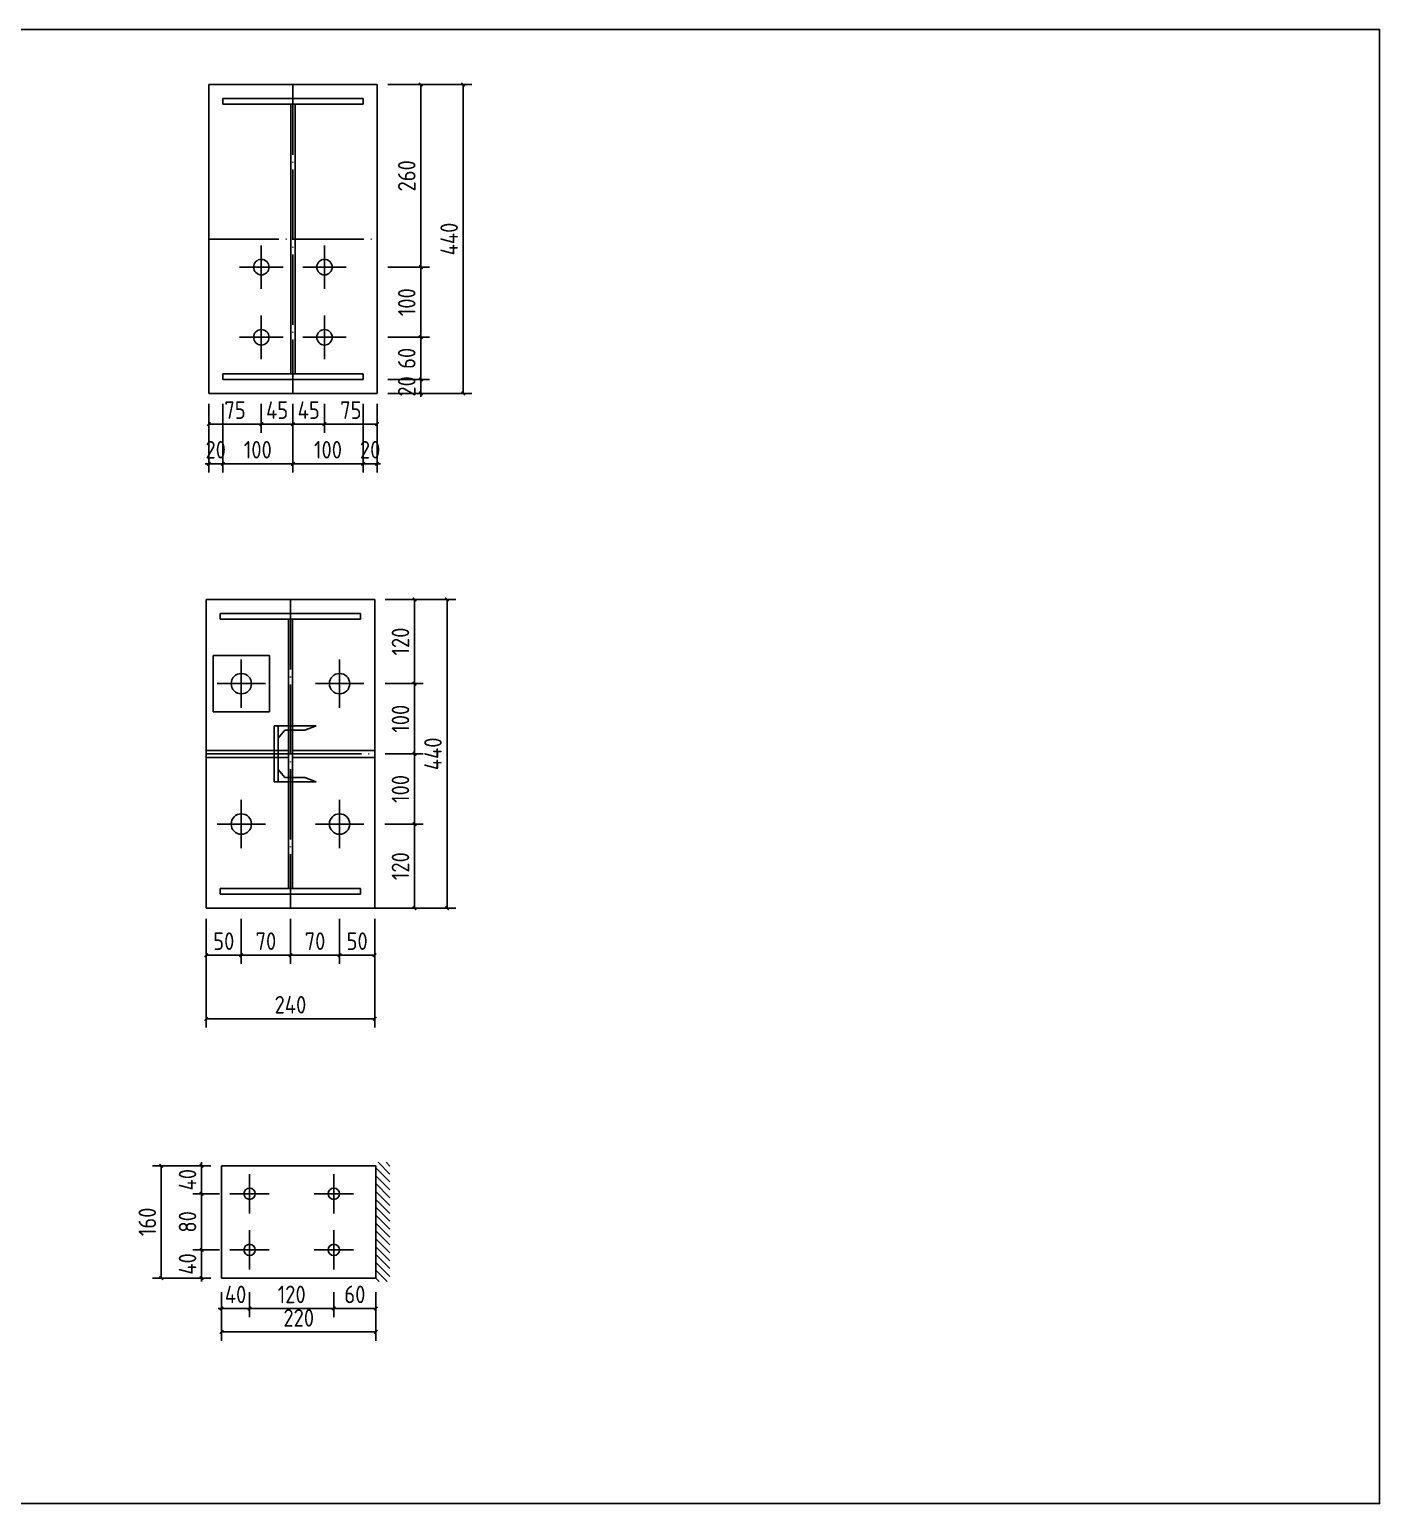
# Model space of a CAD drawing. Extents: x 810015 to 1451442, y -271755 to 145013.
# Drawn here: x 854649 to 893116, y -41529 to 471 of the extents above; entities that cross this region are included whole.
import ezdxf

# ---------------------------------------------------------------- set-up
doc = ezdxf.new("R2010")
doc.units = 0
doc.header["$LTSCALE"] = 1000
doc.header["$MEASUREMENT"] = 0
doc.linetypes.add('DOTE', pattern=[2.42, 2, -0.2, 0.02, -0.2])
doc.styles.get("Standard").update_dxf_attribs({"font": 'gbenor.shx', "bigfont": 'gbcbig.shx'})
doc.dimstyles.get("Standard").update_dxf_attribs({"dimscale": 100, "dimtxt": 2.5, "dimasz": 1, "dimexe": 2.5, "dimexo": 3, "dimgap": 1.5, "dimtad": 1, "dimdec": 0, "dimzin": 0, "dimdsep": 46, "dimtxsty": 'Standard', "dimblk": 'ARCHTICK', "dimcen": 0.09, "dimadec": 0, "dimazin": 0, "dimtfac": 1, "dimtdec": 0, "dimtix": 1, "dimtmove": 2, "dimatfit": 3, "dimfxl": 1, "dimtolj": 1, "dimtzin": 0, "dimarcsym": 0})

# ---------------------------------------------------------------- blocks, each defined once
blk = doc.blocks.new('_ArchTick')
at = {"color": 0, "linetype": 'ByBlock', "const_width": 0.4}
blk.add_lwpolyline([(-0.5, -0.5), (0.5, 0.5)], dxfattribs=at)
blk = doc.blocks.new('*D1206')
at = {"color": 0, "lineweight": -2}
for p, q in [((859755, -10199), (859755, -11024)), ((861255, -10199), (861255, -11024)), ((859755, -10774), (861255, -10774))]:
    blk.add_line(p, q, dxfattribs=at)
at = {"layer": 'Defpoints', "color": 0}
for p in [(859755, -9899), (861255, -9899), (861255, -10774)]:
    blk.add_point(p, dxfattribs=at)
at = {"color": 0, "lineweight": -2, "xscale": 100, "yscale": 100, "zscale": 100, "rotation": 180}
blk.add_blockref('_ArchTick', (859755, -10774), dxfattribs=at)
at = {"color": 0, "lineweight": -2, "xscale": 100, "yscale": 100, "zscale": 100}
blk.add_blockref('_ArchTick', (861255, -10774), dxfattribs=at)
at = {"color": 0, "insert": (860505, -10374), "char_height": 500, "attachment_point": 5}
blk.add_mtext('\\A1;75', dxfattribs=at)
blk = doc.blocks.new('*D1207')
at = {"color": 0, "lineweight": -2}
for p, q in [((861255, -10199), (861255, -11024)), ((862155, -10199), (862155, -11024)), ((861255, -10774), (862155, -10774))]:
    blk.add_line(p, q, dxfattribs=at)
at = {"layer": 'Defpoints', "color": 0}
for p in [(861255, -9899), (862155, -9899), (862155, -10774)]:
    blk.add_point(p, dxfattribs=at)
at = {"color": 0, "lineweight": -2, "xscale": 100, "yscale": 100, "zscale": 100, "rotation": 180}
blk.add_blockref('_ArchTick', (861255, -10774), dxfattribs=at)
at = {"color": 0, "lineweight": -2, "xscale": 100, "yscale": 100, "zscale": 100}
blk.add_blockref('_ArchTick', (862155, -10774), dxfattribs=at)
at = {"color": 0, "insert": (861705, -10374), "char_height": 500, "attachment_point": 5}
blk.add_mtext('\\A1;45', dxfattribs=at)
blk = doc.blocks.new('*D1208')
at = {"color": 0, "lineweight": -2}
for p, q in [((862155, -10199), (862155, -11024)), ((863055, -10199), (863055, -11024)), ((862155, -10774), (863055, -10774))]:
    blk.add_line(p, q, dxfattribs=at)
at = {"layer": 'Defpoints', "color": 0}
for p in [(862155, -9899), (863055, -9899), (863055, -10774)]:
    blk.add_point(p, dxfattribs=at)
at = {"color": 0, "lineweight": -2, "xscale": 100, "yscale": 100, "zscale": 100, "rotation": 180}
blk.add_blockref('_ArchTick', (862155, -10774), dxfattribs=at)
at = {"color": 0, "lineweight": -2, "xscale": 100, "yscale": 100, "zscale": 100}
blk.add_blockref('_ArchTick', (863055, -10774), dxfattribs=at)
at = {"color": 0, "insert": (862605, -10374), "char_height": 500, "attachment_point": 5}
blk.add_mtext('\\A1;45', dxfattribs=at)
blk = doc.blocks.new('*D1209')
at = {"color": 0, "lineweight": -2}
for p, q in [((863055, -10199), (863055, -11024)), ((864555, -10199), (864555, -11024)), ((863055, -10774), (864555, -10774))]:
    blk.add_line(p, q, dxfattribs=at)
at = {"layer": 'Defpoints', "color": 0}
for p in [(863055, -9899), (864555, -9899), (864555, -10774)]:
    blk.add_point(p, dxfattribs=at)
at = {"color": 0, "lineweight": -2, "xscale": 100, "yscale": 100, "zscale": 100, "rotation": 180}
blk.add_blockref('_ArchTick', (863055, -10774), dxfattribs=at)
at = {"color": 0, "lineweight": -2, "xscale": 100, "yscale": 100, "zscale": 100}
blk.add_blockref('_ArchTick', (864555, -10774), dxfattribs=at)
at = {"color": 0, "insert": (863805, -10374), "char_height": 500, "attachment_point": 5}
blk.add_mtext('\\A1;75', dxfattribs=at)
blk = doc.blocks.new('*D401')
at = {"color": 0, "lineweight": -2}
for p, q in [((864855, -9499), (866049, -9499)), ((865799, -9499), (865799, -9399)), ((865799, -9899), (865799, -9499)), ((864855, -9899), (866049, -9899)), ((865799, -9899), (865799, -9999))]:
    blk.add_line(p, q, dxfattribs=at)
at = {"layer": 'Defpoints', "color": 0}
for p in [(864555, -9499), (865799, -9499), (864555, -9899)]:
    blk.add_point(p, dxfattribs=at)
at = {"color": 0, "lineweight": -2, "xscale": 100, "yscale": 100, "zscale": 100}
for p, rotation in [((865799, -9499), 270), ((865799, -9899), 90)]:
    blk.add_blockref('_ArchTick', p, dxfattribs=dict(at, rotation=rotation))
at = {"color": 0, "insert": (865399, -9699), "char_height": 500, "attachment_point": 5, "rotation": 90}
blk.add_mtext('\\A1;20', dxfattribs=at)
blk = doc.blocks.new('*D402')
at = {"color": 0, "lineweight": -2}
for p, q in [((864855, -8299), (866049, -8299)), ((865799, -9499), (865799, -8299)), ((864855, -9499), (866049, -9499))]:
    blk.add_line(p, q, dxfattribs=at)
at = {"layer": 'Defpoints', "color": 0}
for p in [(864555, -8299), (865799, -8299), (864555, -9499)]:
    blk.add_point(p, dxfattribs=at)
at = {"color": 0, "lineweight": -2, "xscale": 100, "yscale": 100, "zscale": 100}
for p, rotation in [((865799, -8299), 90), ((865799, -9499), 270)]:
    blk.add_blockref('_ArchTick', p, dxfattribs=dict(at, rotation=rotation))
at = {"color": 0, "insert": (865399, -8899), "char_height": 500, "attachment_point": 5, "rotation": 90}
blk.add_mtext('\\A1;60', dxfattribs=at)
blk = doc.blocks.new('*D403')
at = {"color": 0, "lineweight": -2}
for p, q in [((864855, -6299), (866049, -6299)), ((865799, -8299), (865799, -6299)), ((864855, -8299), (866049, -8299))]:
    blk.add_line(p, q, dxfattribs=at)
at = {"layer": 'Defpoints', "color": 0}
for p in [(864555, -6299), (865799, -6299), (864555, -8299)]:
    blk.add_point(p, dxfattribs=at)
at = {"color": 0, "lineweight": -2, "xscale": 100, "yscale": 100, "zscale": 100}
for p, rotation in [((865799, -6299), 90), ((865799, -8299), 270)]:
    blk.add_blockref('_ArchTick', p, dxfattribs=dict(at, rotation=rotation))
at = {"color": 0, "insert": (865399, -7299), "char_height": 500, "attachment_point": 5, "rotation": 90}
blk.add_mtext('\\A1;100', dxfattribs=at)
blk = doc.blocks.new('*D1210')
at = {"color": 0, "lineweight": -2}
for p, q in [((864855, -1099), (866049, -1099)), ((865799, -6299), (865799, -1099)), ((864855, -6299), (866049, -6299))]:
    blk.add_line(p, q, dxfattribs=at)
at = {"layer": 'Defpoints', "color": 0}
for p in [(864555, -1099), (865799, -1099), (864555, -6299)]:
    blk.add_point(p, dxfattribs=at)
at = {"color": 0, "lineweight": -2, "xscale": 100, "yscale": 100, "zscale": 100}
for p, rotation in [((865799, -1099), 90), ((865799, -6299), 270)]:
    blk.add_blockref('_ArchTick', p, dxfattribs=dict(at, rotation=rotation))
at = {"color": 0, "insert": (865399, -3699), "char_height": 500, "attachment_point": 5, "rotation": 90}
blk.add_mtext('\\A1;260', dxfattribs=at)
blk = doc.blocks.new('*D404')
at = {"color": 0, "lineweight": -2}
for p, q in [((864855, -1099), (867257, -1099)), ((867007, -9899), (867007, -1099)), ((864855, -9899), (867257, -9899))]:
    blk.add_line(p, q, dxfattribs=at)
at = {"layer": 'Defpoints', "color": 0}
for p in [(864555, -1099), (867007, -1099), (864555, -9899)]:
    blk.add_point(p, dxfattribs=at)
at = {"color": 0, "lineweight": -2, "xscale": 100, "yscale": 100, "zscale": 100}
for p, rotation in [((867007, -1099), 90), ((867007, -9899), 270)]:
    blk.add_blockref('_ArchTick', p, dxfattribs=dict(at, rotation=rotation))
at = {"color": 0, "insert": (866607, -5499), "char_height": 500, "attachment_point": 5, "rotation": 90}
blk.add_mtext('\\A1;440', dxfattribs=at)
blk = doc.blocks.new('*D405')
at = {"color": 0, "lineweight": -2}
for p, q in [((859755, -10199), (859755, -12154)), ((860155, -10199), (860155, -12154)), ((859755, -11904), (859655, -11904)), ((859755, -11904), (860155, -11904)), ((860155, -11904), (860255, -11904))]:
    blk.add_line(p, q, dxfattribs=at)
at = {"layer": 'Defpoints', "color": 0}
for p in [(859755, -9899), (860155, -9899), (860155, -11904)]:
    blk.add_point(p, dxfattribs=at)
at = {"color": 0, "lineweight": -2, "xscale": 100, "yscale": 100, "zscale": 100}
blk.add_blockref('_ArchTick', (859755, -11904), dxfattribs=at)
at = {"color": 0, "lineweight": -2, "xscale": 100, "yscale": 100, "zscale": 100, "rotation": 180}
blk.add_blockref('_ArchTick', (860155, -11904), dxfattribs=at)
at = {"color": 0, "insert": (859955, -11504), "char_height": 500, "attachment_point": 5}
blk.add_mtext('\\A1;20', dxfattribs=at)
blk = doc.blocks.new('*D406')
at = {"color": 0, "lineweight": -2}
for p, q in [((860155, -10199), (860155, -12154)), ((862155, -10199), (862155, -12154)), ((860155, -11904), (862155, -11904))]:
    blk.add_line(p, q, dxfattribs=at)
at = {"layer": 'Defpoints', "color": 0}
for p in [(860155, -9899), (862155, -9899), (862155, -11904)]:
    blk.add_point(p, dxfattribs=at)
at = {"color": 0, "lineweight": -2, "xscale": 100, "yscale": 100, "zscale": 100, "rotation": 180}
blk.add_blockref('_ArchTick', (860155, -11904), dxfattribs=at)
at = {"color": 0, "lineweight": -2, "xscale": 100, "yscale": 100, "zscale": 100}
blk.add_blockref('_ArchTick', (862155, -11904), dxfattribs=at)
at = {"color": 0, "insert": (861155, -11504), "char_height": 500, "attachment_point": 5}
blk.add_mtext('\\A1;100', dxfattribs=at)
blk = doc.blocks.new('*D407')
at = {"color": 0, "lineweight": -2}
for p, q in [((862155, -10199), (862155, -12154)), ((864155, -10199), (864155, -12154)), ((862155, -11904), (864155, -11904))]:
    blk.add_line(p, q, dxfattribs=at)
at = {"layer": 'Defpoints', "color": 0}
for p in [(862155, -9899), (864155, -9899), (864155, -11904)]:
    blk.add_point(p, dxfattribs=at)
at = {"color": 0, "lineweight": -2, "xscale": 100, "yscale": 100, "zscale": 100, "rotation": 180}
blk.add_blockref('_ArchTick', (862155, -11904), dxfattribs=at)
at = {"color": 0, "lineweight": -2, "xscale": 100, "yscale": 100, "zscale": 100}
blk.add_blockref('_ArchTick', (864155, -11904), dxfattribs=at)
at = {"color": 0, "insert": (863155, -11504), "char_height": 500, "attachment_point": 5}
blk.add_mtext('\\A1;100', dxfattribs=at)
blk = doc.blocks.new('*D408')
at = {"color": 0, "lineweight": -2}
for p, q in [((864155, -10199), (864155, -12154)), ((864555, -10199), (864555, -12154)), ((864155, -11904), (864055, -11904)), ((864155, -11904), (864555, -11904)), ((864555, -11904), (864655, -11904))]:
    blk.add_line(p, q, dxfattribs=at)
at = {"layer": 'Defpoints', "color": 0}
for p in [(864155, -9899), (864555, -9899), (864555, -11904)]:
    blk.add_point(p, dxfattribs=at)
at = {"color": 0, "lineweight": -2, "xscale": 100, "yscale": 100, "zscale": 100}
blk.add_blockref('_ArchTick', (864155, -11904), dxfattribs=at)
at = {"color": 0, "lineweight": -2, "xscale": 100, "yscale": 100, "zscale": 100, "rotation": 180}
blk.add_blockref('_ArchTick', (864555, -11904), dxfattribs=at)
at = {"color": 0, "insert": (864355, -11504), "char_height": 500, "attachment_point": 5}
blk.add_mtext('\\A1;20', dxfattribs=at)
blk = doc.blocks.new('*D1211')
at = {"color": 0, "lineweight": -2}
for p, q in [((859685, -24868), (859685, -26156)), ((860685, -24868), (860685, -26156)), ((859685, -25906), (860685, -25906))]:
    blk.add_line(p, q, dxfattribs=at)
at = {"layer": 'Defpoints', "color": 0}
for p in [(859685, -24568), (860685, -24568), (860685, -25906)]:
    blk.add_point(p, dxfattribs=at)
at = {"color": 0, "lineweight": -2, "xscale": 100, "yscale": 100, "zscale": 100, "rotation": 180}
blk.add_blockref('_ArchTick', (859685, -25906), dxfattribs=at)
at = {"color": 0, "lineweight": -2, "xscale": 100, "yscale": 100, "zscale": 100}
blk.add_blockref('_ArchTick', (860685, -25906), dxfattribs=at)
at = {"color": 0, "insert": (860185, -25506), "char_height": 500, "attachment_point": 5}
blk.add_mtext('\\A1;50', dxfattribs=at)
blk = doc.blocks.new('*D1212')
at = {"color": 0, "lineweight": -2}
for p, q in [((860685, -24868), (860685, -26156)), ((862085, -24868), (862085, -26156)), ((860685, -25906), (862085, -25906))]:
    blk.add_line(p, q, dxfattribs=at)
at = {"layer": 'Defpoints', "color": 0}
for p in [(860685, -24568), (862085, -24568), (862085, -25906)]:
    blk.add_point(p, dxfattribs=at)
at = {"color": 0, "lineweight": -2, "xscale": 100, "yscale": 100, "zscale": 100, "rotation": 180}
blk.add_blockref('_ArchTick', (860685, -25906), dxfattribs=at)
at = {"color": 0, "lineweight": -2, "xscale": 100, "yscale": 100, "zscale": 100}
blk.add_blockref('_ArchTick', (862085, -25906), dxfattribs=at)
at = {"color": 0, "insert": (861385, -25506), "char_height": 500, "attachment_point": 5}
blk.add_mtext('\\A1;70', dxfattribs=at)
blk = doc.blocks.new('*D1213')
at = {"color": 0, "lineweight": -2}
for p, q in [((862085, -24868), (862085, -26156)), ((863485, -24868), (863485, -26156)), ((862085, -25906), (863485, -25906))]:
    blk.add_line(p, q, dxfattribs=at)
at = {"layer": 'Defpoints', "color": 0}
for p in [(862085, -24568), (863485, -24568), (863485, -25906)]:
    blk.add_point(p, dxfattribs=at)
at = {"color": 0, "lineweight": -2, "xscale": 100, "yscale": 100, "zscale": 100, "rotation": 180}
blk.add_blockref('_ArchTick', (862085, -25906), dxfattribs=at)
at = {"color": 0, "lineweight": -2, "xscale": 100, "yscale": 100, "zscale": 100}
blk.add_blockref('_ArchTick', (863485, -25906), dxfattribs=at)
at = {"color": 0, "insert": (862785, -25506), "char_height": 500, "attachment_point": 5}
blk.add_mtext('\\A1;70', dxfattribs=at)
blk = doc.blocks.new('*D1214')
at = {"color": 0, "lineweight": -2}
for p, q in [((863485, -24868), (863485, -26156)), ((864485, -24868), (864485, -26156)), ((863485, -25906), (864485, -25906))]:
    blk.add_line(p, q, dxfattribs=at)
at = {"layer": 'Defpoints', "color": 0}
for p in [(863485, -24568), (864485, -24568), (864485, -25906)]:
    blk.add_point(p, dxfattribs=at)
at = {"color": 0, "lineweight": -2, "xscale": 100, "yscale": 100, "zscale": 100, "rotation": 180}
blk.add_blockref('_ArchTick', (863485, -25906), dxfattribs=at)
at = {"color": 0, "lineweight": -2, "xscale": 100, "yscale": 100, "zscale": 100}
blk.add_blockref('_ArchTick', (864485, -25906), dxfattribs=at)
at = {"color": 0, "insert": (863985, -25506), "char_height": 500, "attachment_point": 5}
blk.add_mtext('\\A1;50', dxfattribs=at)
blk = doc.blocks.new('*D409')
at = {"color": 0, "lineweight": -2}
for p, q in [((859685, -24868), (859685, -27967)), ((864485, -25810), (864485, -27967)), ((859685, -27717), (864485, -27717))]:
    blk.add_line(p, q, dxfattribs=at)
at = {"layer": 'Defpoints', "color": 0}
for p in [(859685, -24568), (864485, -25510), (864485, -27717)]:
    blk.add_point(p, dxfattribs=at)
at = {"color": 0, "lineweight": -2, "xscale": 100, "yscale": 100, "zscale": 100, "rotation": 180}
blk.add_blockref('_ArchTick', (859685, -27717), dxfattribs=at)
at = {"color": 0, "lineweight": -2, "xscale": 100, "yscale": 100, "zscale": 100}
blk.add_blockref('_ArchTick', (864485, -27717), dxfattribs=at)
at = {"color": 0, "insert": (862085, -27317), "char_height": 500, "attachment_point": 5}
blk.add_mtext('\\A1;240', dxfattribs=at)
blk = doc.blocks.new('*D410')
at = {"color": 0, "lineweight": -2}
for p, q in [((864785, -22168), (865870, -22168)), ((865620, -24568), (865620, -22168)), ((864785, -24568), (865870, -24568))]:
    blk.add_line(p, q, dxfattribs=at)
at = {"layer": 'Defpoints', "color": 0}
for p in [(864485, -22168), (865620, -22168), (864485, -24568)]:
    blk.add_point(p, dxfattribs=at)
at = {"color": 0, "lineweight": -2, "xscale": 100, "yscale": 100, "zscale": 100}
for p, rotation in [((865620, -22168), 90), ((865620, -24568), 270)]:
    blk.add_blockref('_ArchTick', p, dxfattribs=dict(at, rotation=rotation))
at = {"color": 0, "insert": (865220, -23368), "char_height": 500, "attachment_point": 5, "rotation": 90}
blk.add_mtext('\\A1;120', dxfattribs=at)
blk = doc.blocks.new('*D1215')
at = {"color": 0, "lineweight": -2}
for p, q in [((864785, -20168), (865870, -20168)), ((865620, -22168), (865620, -20168)), ((864775, -22168), (865870, -22168))]:
    blk.add_line(p, q, dxfattribs=at)
at = {"layer": 'Defpoints', "color": 0}
for p in [(864485, -20168), (865620, -20168), (864475, -22168)]:
    blk.add_point(p, dxfattribs=at)
at = {"color": 0, "lineweight": -2, "xscale": 100, "yscale": 100, "zscale": 100}
for p, rotation in [((865620, -20168), 90), ((865620, -22168), 270)]:
    blk.add_blockref('_ArchTick', p, dxfattribs=dict(at, rotation=rotation))
at = {"color": 0, "insert": (865220, -21168), "char_height": 500, "attachment_point": 5, "rotation": 90}
blk.add_mtext('\\A1;100', dxfattribs=at)
blk = doc.blocks.new('*D1216')
at = {"color": 0, "lineweight": -2}
for p, q in [((864785, -18168), (865870, -18168)), ((865620, -20168), (865620, -18168)), ((864785, -20168), (865870, -20168))]:
    blk.add_line(p, q, dxfattribs=at)
at = {"layer": 'Defpoints', "color": 0}
for p in [(864485, -18168), (865620, -18168), (864485, -20168)]:
    blk.add_point(p, dxfattribs=at)
at = {"color": 0, "lineweight": -2, "xscale": 100, "yscale": 100, "zscale": 100}
for p, rotation in [((865620, -18168), 90), ((865620, -20168), 270)]:
    blk.add_blockref('_ArchTick', p, dxfattribs=dict(at, rotation=rotation))
at = {"color": 0, "insert": (865220, -19168), "char_height": 500, "attachment_point": 5, "rotation": 90}
blk.add_mtext('\\A1;100', dxfattribs=at)
blk = doc.blocks.new('*D1217')
at = {"color": 0, "lineweight": -2}
for p, q in [((864785, -15768), (865870, -15768)), ((865620, -18168), (865620, -15768)), ((864785, -18168), (865870, -18168))]:
    blk.add_line(p, q, dxfattribs=at)
at = {"layer": 'Defpoints', "color": 0}
for p in [(864485, -15768), (865620, -15768), (864485, -18168)]:
    blk.add_point(p, dxfattribs=at)
at = {"color": 0, "lineweight": -2, "xscale": 100, "yscale": 100, "zscale": 100}
for p, rotation in [((865620, -15768), 90), ((865620, -18168), 270)]:
    blk.add_blockref('_ArchTick', p, dxfattribs=dict(at, rotation=rotation))
at = {"color": 0, "insert": (865220, -16968), "char_height": 500, "attachment_point": 5, "rotation": 90}
blk.add_mtext('\\A1;120', dxfattribs=at)
blk = doc.blocks.new('*D411')
at = {"color": 0, "lineweight": -2}
for p, q in [((864785, -15768), (866796, -15768)), ((866546, -15768), (866546, -24568)), ((860017, -24568), (866796, -24568))]:
    blk.add_line(p, q, dxfattribs=at)
at = {"layer": 'Defpoints', "color": 0}
for p in [(864485, -15768), (859717, -24568), (866546, -24568)]:
    blk.add_point(p, dxfattribs=at)
at = {"color": 0, "lineweight": -2, "xscale": 100, "yscale": 100, "zscale": 100}
for p, rotation in [((866546, -15768), 90), ((866546, -24568), 270)]:
    blk.add_blockref('_ArchTick', p, dxfattribs=dict(at, rotation=rotation))
at = {"color": 0, "insert": (866146, -20168), "char_height": 500, "attachment_point": 5, "rotation": 90}
blk.add_mtext('\\A1;440', dxfattribs=at)
blk = doc.blocks.new('*D412')
at = {"color": 0, "lineweight": -2}
for p, q in [((860121, -35503), (860121, -36221)), ((860921, -35503), (860921, -36221)), ((860121, -35971), (860021, -35971)), ((860121, -35971), (860921, -35971)), ((860921, -35971), (861021, -35971))]:
    blk.add_line(p, q, dxfattribs=at)
at = {"layer": 'Defpoints', "color": 0}
for p in [(860121, -35203), (860921, -35203), (860921, -35971)]:
    blk.add_point(p, dxfattribs=at)
at = {"color": 0, "lineweight": -2, "xscale": 100, "yscale": 100, "zscale": 100}
blk.add_blockref('_ArchTick', (860121, -35971), dxfattribs=at)
at = {"color": 0, "lineweight": -2, "xscale": 100, "yscale": 100, "zscale": 100, "rotation": 180}
blk.add_blockref('_ArchTick', (860921, -35971), dxfattribs=at)
at = {"color": 0, "insert": (860521, -35571), "char_height": 500, "attachment_point": 5}
blk.add_mtext('\\A1;40', dxfattribs=at)
blk = doc.blocks.new('*D413')
at = {"color": 0, "lineweight": -2}
for p, q in [((860921, -35503), (860921, -36221)), ((863321, -35503), (863321, -36221)), ((860921, -35971), (863321, -35971))]:
    blk.add_line(p, q, dxfattribs=at)
at = {"layer": 'Defpoints', "color": 0}
for p in [(860921, -35203), (863321, -35203), (863321, -35971)]:
    blk.add_point(p, dxfattribs=at)
at = {"color": 0, "lineweight": -2, "xscale": 100, "yscale": 100, "zscale": 100, "rotation": 180}
blk.add_blockref('_ArchTick', (860921, -35971), dxfattribs=at)
at = {"color": 0, "lineweight": -2, "xscale": 100, "yscale": 100, "zscale": 100}
blk.add_blockref('_ArchTick', (863321, -35971), dxfattribs=at)
at = {"color": 0, "insert": (862121, -35571), "char_height": 500, "attachment_point": 5}
blk.add_mtext('\\A1;120', dxfattribs=at)
blk = doc.blocks.new('*D414')
at = {"color": 0, "lineweight": -2}
for p, q in [((863321, -35503), (863321, -36221)), ((864521, -35503), (864521, -36221)), ((863321, -35971), (864521, -35971))]:
    blk.add_line(p, q, dxfattribs=at)
at = {"layer": 'Defpoints', "color": 0}
for p in [(863321, -35203), (864521, -35203), (864521, -35971)]:
    blk.add_point(p, dxfattribs=at)
at = {"color": 0, "lineweight": -2, "xscale": 100, "yscale": 100, "zscale": 100, "rotation": 180}
blk.add_blockref('_ArchTick', (863321, -35971), dxfattribs=at)
at = {"color": 0, "lineweight": -2, "xscale": 100, "yscale": 100, "zscale": 100}
blk.add_blockref('_ArchTick', (864521, -35971), dxfattribs=at)
at = {"color": 0, "insert": (863921, -35571), "char_height": 500, "attachment_point": 5}
blk.add_mtext('\\A1;60', dxfattribs=at)
blk = doc.blocks.new('*D415')
at = {"color": 0, "lineweight": -2}
for p, q in [((860121, -35503), (860121, -36890)), ((864521, -35503), (864521, -36890)), ((860121, -36640), (864521, -36640))]:
    blk.add_line(p, q, dxfattribs=at)
at = {"layer": 'Defpoints', "color": 0}
for p in [(860121, -35203), (864521, -35203), (864521, -36640)]:
    blk.add_point(p, dxfattribs=at)
at = {"color": 0, "lineweight": -2, "xscale": 100, "yscale": 100, "zscale": 100, "rotation": 180}
blk.add_blockref('_ArchTick', (860121, -36640), dxfattribs=at)
at = {"color": 0, "lineweight": -2, "xscale": 100, "yscale": 100, "zscale": 100}
blk.add_blockref('_ArchTick', (864521, -36640), dxfattribs=at)
at = {"color": 0, "insert": (862321, -36240), "char_height": 500, "attachment_point": 5}
blk.add_mtext('\\A1;220', dxfattribs=at)
blk = doc.blocks.new('*D1218')
at = {"color": 0, "lineweight": -2}
for p, q in [((860061, -34303), (859303, -34303)), ((859553, -34303), (859553, -34203)), ((859553, -35103), (859553, -34303)), ((859821, -35103), (859303, -35103)), ((859553, -35103), (859553, -35203))]:
    blk.add_line(p, q, dxfattribs=at)
at = {"layer": 'Defpoints', "color": 0}
for p in [(859553, -34303), (860361, -34303), (860121, -35103)]:
    blk.add_point(p, dxfattribs=at)
at = {"color": 0, "lineweight": -2, "xscale": 100, "yscale": 100, "zscale": 100}
for p, rotation in [((859553, -34303), 270), ((859553, -35103), 90)]:
    blk.add_blockref('_ArchTick', p, dxfattribs=dict(at, rotation=rotation))
at = {"color": 0, "insert": (859153, -34703), "char_height": 500, "attachment_point": 5, "rotation": 90}
blk.add_mtext('\\A1;40', dxfattribs=at)
blk = doc.blocks.new('*D1219')
at = {"color": 0, "lineweight": -2}
for p, q in [((860061, -32703), (859303, -32703)), ((859553, -34303), (859553, -32703)), ((860061, -34303), (859303, -34303))]:
    blk.add_line(p, q, dxfattribs=at)
at = {"layer": 'Defpoints', "color": 0}
for p in [(859553, -32703), (860361, -32703), (860361, -34303)]:
    blk.add_point(p, dxfattribs=at)
at = {"color": 0, "lineweight": -2, "xscale": 100, "yscale": 100, "zscale": 100}
for p, rotation in [((859553, -32703), 90), ((859553, -34303), 270)]:
    blk.add_blockref('_ArchTick', p, dxfattribs=dict(at, rotation=rotation))
at = {"color": 0, "insert": (859153, -33503), "char_height": 500, "attachment_point": 5, "rotation": 90}
blk.add_mtext('\\A1;80', dxfattribs=at)
blk = doc.blocks.new('*D1220')
at = {"color": 0, "lineweight": -2}
for p, q in [((859821, -31903), (859303, -31903)), ((859553, -31903), (859553, -31803)), ((859553, -32703), (859553, -31903)), ((860061, -32703), (859303, -32703)), ((859553, -32703), (859553, -32803))]:
    blk.add_line(p, q, dxfattribs=at)
at = {"layer": 'Defpoints', "color": 0}
for p in [(859553, -31903), (860121, -31903), (860361, -32703)]:
    blk.add_point(p, dxfattribs=at)
at = {"color": 0, "lineweight": -2, "xscale": 100, "yscale": 100, "zscale": 100}
for p, rotation in [((859553, -31903), 270), ((859553, -32703), 90)]:
    blk.add_blockref('_ArchTick', p, dxfattribs=dict(at, rotation=rotation))
at = {"color": 0, "insert": (859153, -32303), "char_height": 500, "attachment_point": 5, "rotation": 90}
blk.add_mtext('\\A1;40', dxfattribs=at)
blk = doc.blocks.new('*D416')
at = {"color": 0, "lineweight": -2}
for p, q in [((859821, -31903), (858155, -31903)), ((858405, -35103), (858405, -31903)), ((859821, -35103), (858155, -35103))]:
    blk.add_line(p, q, dxfattribs=at)
at = {"layer": 'Defpoints', "color": 0}
for p in [(858405, -31903), (860121, -31903), (860121, -35103)]:
    blk.add_point(p, dxfattribs=at)
at = {"color": 0, "lineweight": -2, "xscale": 100, "yscale": 100, "zscale": 100}
for p, rotation in [((858405, -31903), 90), ((858405, -35103), 270)]:
    blk.add_blockref('_ArchTick', p, dxfattribs=dict(at, rotation=rotation))
at = {"color": 0, "insert": (858005, -33503), "char_height": 500, "attachment_point": 5, "rotation": 90}
blk.add_mtext('\\A1;160', dxfattribs=at)

msp = doc.modelspace()

# ---------------------------------------------------------------- hatches: boundary and pattern name
h = msp.add_hatch()
h.set_pattern_fill('ANSI31', color=256, scale=100, style=0)
h.set_pattern_definition([(135, (3434793.53, -1189868.17), (112.2532015, 112.2532015), [])])
h.paths.add_polyline_path([(864920.9, -35203.5), (864520.9, -35203.5), (864520.9, -31803.5), (864920.9, -31803.5)])

# ---------------------------------------------------------------- linework, layer by layer
at = {"color": 2}
for p, q in [((864555, -1099.5), (859755, -1099.5)), ((859755, -1099.5), (859755, -9899.5)), ((864555, -9899.5), (864555, -1099.5)), ((859755, -9899.5), (864555, -9899.5)), ((864484.7, -15768.2), (859684.7, -15768.2)), ((859684.7, -15768.2), (859684.7, -24568.2)), ((864484.7, -24568.2), (864484.7, -15768.2)), ((859884.7, -18968.2), (859884.7, -17368.2)), ((859884.7, -17368.2), (861484.7, -17368.2)), ((861484.7, -17368.2), (861484.7, -18168.2)), ((861484.7, -18168.2), (861484.7, -18968.2)), ((861484.7, -18968.2), (859884.7, -18968.2)), ((859684.7, -20068.2), (862024.7, -20068.2)), ((862144.7, -20068.2), (864484.7, -20068.2)), ((859684.7, -20268.2), (862024.7, -20268.2)), ((862144.7, -20268.2), (864484.7, -20268.2)), ((859684.7, -24568.2), (864484.7, -24568.2)), ((864520.9, -31903.5), (860120.9, -31903.5)), ((860120.9, -31903.5), (860120.9, -35103.5)), ((864520.9, -35108.4), (864520.9, -31903.5)), ((860120.9, -35103.5), (864520.9, -35103.5))]:
    msp.add_line(p, q, dxfattribs=at)
at = {"color": 1, "linetype": 'DOTE'}
for p, q in [((862155, -1099.5), (862155, -9899.5)), ((859755, -5499.5), (864555, -5499.5)), ((862084.7, -15768.2), (862084.7, -24568.2)), ((859684.7, -20168.2), (864484.7, -20168.2))]:
    msp.add_line(p, q, dxfattribs=at)
at = {"color": 4}
for p, q in [((864155, -1499.5), (860155, -1499.5)), ((860155, -1499.5), (860155, -1659.5)), ((864155, -1659.5), (860155, -1659.5)), ((862095, -1659.5), (862095, -9339.5)), ((862215, -1659.5), (862215, -9339.5)), ((864155, -1659.5), (864155, -1499.5)), ((860155, -9339.5), (864155, -9339.5)), ((860155, -9339.5), (860155, -9499.5)), ((860155, -9499.5), (864155, -9499.5)), ((864155, -9499.5), (864155, -9339.5)), ((864084.7, -16168.2), (860084.7, -16168.2)), ((860084.7, -16168.2), (860084.7, -16328.2)), ((864084.7, -16328.2), (860084.7, -16328.2)), ((862024.7, -16328.2), (862024.7, -24008.2)), ((862144.7, -16328.2), (862144.7, -24008.2)), ((864084.7, -16328.2), (864084.7, -16168.2)), ((860084.7, -24008.2), (864084.7, -24008.2)), ((860084.7, -24008.2), (860084.7, -24168.2)), ((860084.7, -24168.2), (864084.7, -24168.2)), ((864084.7, -24168.2), (864084.7, -24008.2))]:
    msp.add_line(p, q, dxfattribs=at)
for p, q in [((861255, -5679.5), (861255, -6919.5)), ((863055, -5679.5), (863055, -6919.5)), ((860635, -6299.5), (861875, -6299.5)), ((862435, -6299.5), (863675, -6299.5)), ((861255, -7679.5), (861255, -8919.5)), ((863055, -7679.5), (863055, -8919.5)), ((860635, -8299.5), (861875, -8299.5)), ((862435, -8299.5), (863675, -8299.5)), ((860684.7, -17478.2), (860684.7, -18858.2)), ((863484.7, -17478.2), (863484.7, -18858.2)), ((859994.7, -18168.2), (861374.7, -18168.2)), ((862794.7, -18168.2), (864174.7, -18168.2)), ((860684.7, -21478.2), (860684.7, -22858.2)), ((863484.7, -21478.2), (863484.7, -22858.2)), ((859994.7, -22168.2), (861374.7, -22168.2)), ((862794.7, -22168.2), (864174.7, -22168.2)), ((860920.9, -32143.5), (860920.9, -33263.5)), ((863320.9, -32143.5), (863320.9, -33263.5)), ((860360.9, -32703.5), (861480.9, -32703.5)), ((862760.9, -32703.5), (863880.9, -32703.5)), ((860920.9, -33743.5), (860920.9, -34863.5)), ((863320.9, -33743.5), (863320.9, -34863.5)), ((860360.9, -34303.5), (861480.9, -34303.5)), ((862760.9, -34303.5), (863880.9, -34303.5))]:
    msp.add_line(p, q)
at = {"color": 1}
for p, q in [((861617.2, -19368.2), (862817.2, -19368.2)), ((861617.2, -20968.2), (861617.2, -19368.2)), ((861617.2, -19368.2), (862817.2, -19368.2)), ((861617.2, -20168.2), (861617.2, -19587.4)), ((861737.2, -20968.2), (861737.2, -19368.2)), ((861920.7, -19491.5), (861737.2, -19719.4)), ((862217.2, -19491.5), (861920.7, -19491.5)), ((862490.2, -19491.5), (862217.2, -19491.5)), ((862817.2, -19368.2), (862490.2, -19491.5)), ((862097.2, -20168.2), (861617.2, -20168.2)), ((862417.2, -20168.2), (861617.2, -20168.2)), ((862417.2, -20168.2), (861617.2, -20168.2)), ((862417.2, -20168.2), (861617.2, -20168.2)), ((862417.2, -20168.2), (861617.2, -20168.2)), ((861892.9, -20168.2), (861892.9, -20168.2)), ((861892.9, -20168.2), (861892.9, -20168.2)), ((861892.9, -20168.2), (861892.9, -20168.2)), ((861892.9, -20168.2), (861892.9, -20168.2)), ((862417.2, -20168.2), (862017.2, -20168.2)), ((862417.2, -20168.2), (862017.2, -20168.2)), ((862417.2, -20168.2), (862017.2, -20168.2)), ((862417.2, -20168.2), (862017.2, -20168.2)), ((861617.2, -20968.2), (862817.2, -20968.2)), ((861920.7, -20844.9), (861737.2, -20616.9)), ((862217.2, -20844.9), (861920.7, -20844.9)), ((862490.2, -20844.9), (862217.2, -20844.9)), ((862817.2, -20968.2), (862490.2, -20844.9))]:
    msp.add_line(p, q, dxfattribs=at)
msp.add_lwpolyline([(833716.4, 471.3), (893116.4, 471.3), (893116.4, -41528.7), (833716.4, -41528.7)], close=True)
at = {"color": 2}
for centre, radius in [((861255, -6299.5), 220), ((863055, -6299.5), 220), ((861255, -8299.5), 220), ((863055, -8299.5), 220), ((860684.7, -18168.2), 290), ((863484.7, -18168.2), 290), ((860684.7, -22168.2), 290), ((863484.7, -22168.2), 290)]:
    msp.add_circle(centre, radius, dxfattribs=at)
for centre in [(860920.9, -32703.5), (863320.9, -32703.5), (860920.9, -34303.5), (863320.9, -34303.5)]:
    msp.add_circle(centre, 160)

# ---------------------------------------------------------------- dimensions: what is measured, and where the dimension line sits
at = {"color": 3}
for base, p1, p2, picture, middle in [((865798.5, -1099.5), (864555, -6299.5), (864555, -1099.5), '*D1210', (865398.5, -3699.5)), ((867007.1, -1099.5), (864555, -9899.5), (864555, -1099.5), '*D404', (866607.1, -5499.5)), ((865798.5, -6299.5), (864555, -8299.5), (864555, -6299.5), '*D403', (865398.5, -7299.5)), ((865798.5, -8299.5), (864555, -9499.5), (864555, -8299.5), '*D402', (865398.5, -8899.5)), ((865798.5, -9499.5), (864555, -9899.5), (864555, -9499.5), '*D401', (865398.5, -9699.5)), ((866545.9, -24568.2), (864484.7, -15768.2), (859716.5, -24568.2), '*D411', (866145.9, -20168.2)), ((865620, -15768.2), (864484.7, -18168.2), (864484.7, -15768.2), '*D1217', (865220, -16968.2)), ((865620, -18168.2), (864484.7, -20168.2), (864484.7, -18168.2), '*D1216', (865220, -19168.2)), ((865620, -20168.2), (864474.7, -22168.2), (864484.7, -20168.2), '*D1215', (865220, -21168.2)), ((865620, -22168.2), (864484.7, -24568.2), (864484.7, -22168.2), '*D410', (865220, -23368.2)), ((858405.3, -31903.5), (860120.9, -35103.5), (860120.9, -31903.5), '*D416', (858005.3, -33503.5)), ((859553.4, -31903.5), (860360.9, -32703.5), (860120.9, -31903.5), '*D1220', (859153.4, -32303.5)), ((859553.4, -32703.5), (860360.9, -34303.5), (860360.9, -32703.5), '*D1219', (859153.4, -33503.5)), ((859553.4, -34303.5), (860120.9, -35103.5), (860360.9, -34303.5), '*D1218', (859153.4, -34703.5))]:
    dim = msp.add_linear_dim(base=base, p1=p1, p2=p2, angle=90, dimstyle='Standard', override={"dimtxt": 5, "dimlfac": 0.05}, dxfattribs=at)
    dim.commit()
    dim.dimension.update_dxf_attribs({"geometry": picture, "text_midpoint": middle})
for base, p1, p2, picture, middle in [((860155, -11904.2), (859755, -9899.5), (860155, -9899.5), '*D405', (859955, -11504.2)), ((861255, -10774.3), (859755, -9899.5), (861255, -9899.5), '*D1206', (860505, -10374.3)), ((862155, -11904.2), (860155, -9899.5), (862155, -9899.5), '*D406', (861155, -11504.2)), ((862155, -10774.3), (861255, -9899.5), (862155, -9899.5), '*D1207', (861705, -10374.3)), ((863055, -10774.3), (862155, -9899.5), (863055, -9899.5), '*D1208', (862605, -10374.3)), ((864155, -11904.2), (862155, -9899.5), (864155, -9899.5), '*D407', (863155, -11504.2)), ((864555, -10774.3), (863055, -9899.5), (864555, -9899.5), '*D1209', (863805, -10374.3)), ((864555, -11904.2), (864155, -9899.5), (864555, -9899.5), '*D408', (864355, -11504.2)), ((860684.7, -25905.9), (859684.7, -24568.2), (860684.7, -24568.2), '*D1211', (860184.7, -25505.9)), ((864484.7, -27717.4), (859684.7, -24568.2), (864484.7, -25510.5), '*D409', (862084.7, -27317.4)), ((862084.7, -25905.9), (860684.7, -24568.2), (862084.7, -24568.2), '*D1212', (861384.7, -25505.9)), ((863484.7, -25905.9), (862084.7, -24568.2), (863484.7, -24568.2), '*D1213', (862784.7, -25505.9)), ((864484.7, -25905.9), (863484.7, -24568.2), (864484.7, -24568.2), '*D1214', (863984.7, -25505.9)), ((860920.9, -35970.6), (860120.9, -35203.5), (860920.9, -35203.5), '*D412', (860520.9, -35570.6)), ((864520.9, -36640.5), (860120.9, -35203.5), (864520.9, -35203.5), '*D415', (862320.9, -36240.5)), ((863320.9, -35970.6), (860920.9, -35203.5), (863320.9, -35203.5), '*D413', (862120.9, -35570.6)), ((864520.9, -35970.6), (863320.9, -35203.5), (864520.9, -35203.5), '*D414', (863920.9, -35570.6))]:
    dim = msp.add_linear_dim(base=base, p1=p1, p2=p2, dimstyle='Standard', override={"dimtxt": 5, "dimlfac": 0.05}, dxfattribs=at)
    dim.commit()
    dim.dimension.update_dxf_attribs({"geometry": picture, "text_midpoint": middle})

doc.saveas('drawing.dxf')
